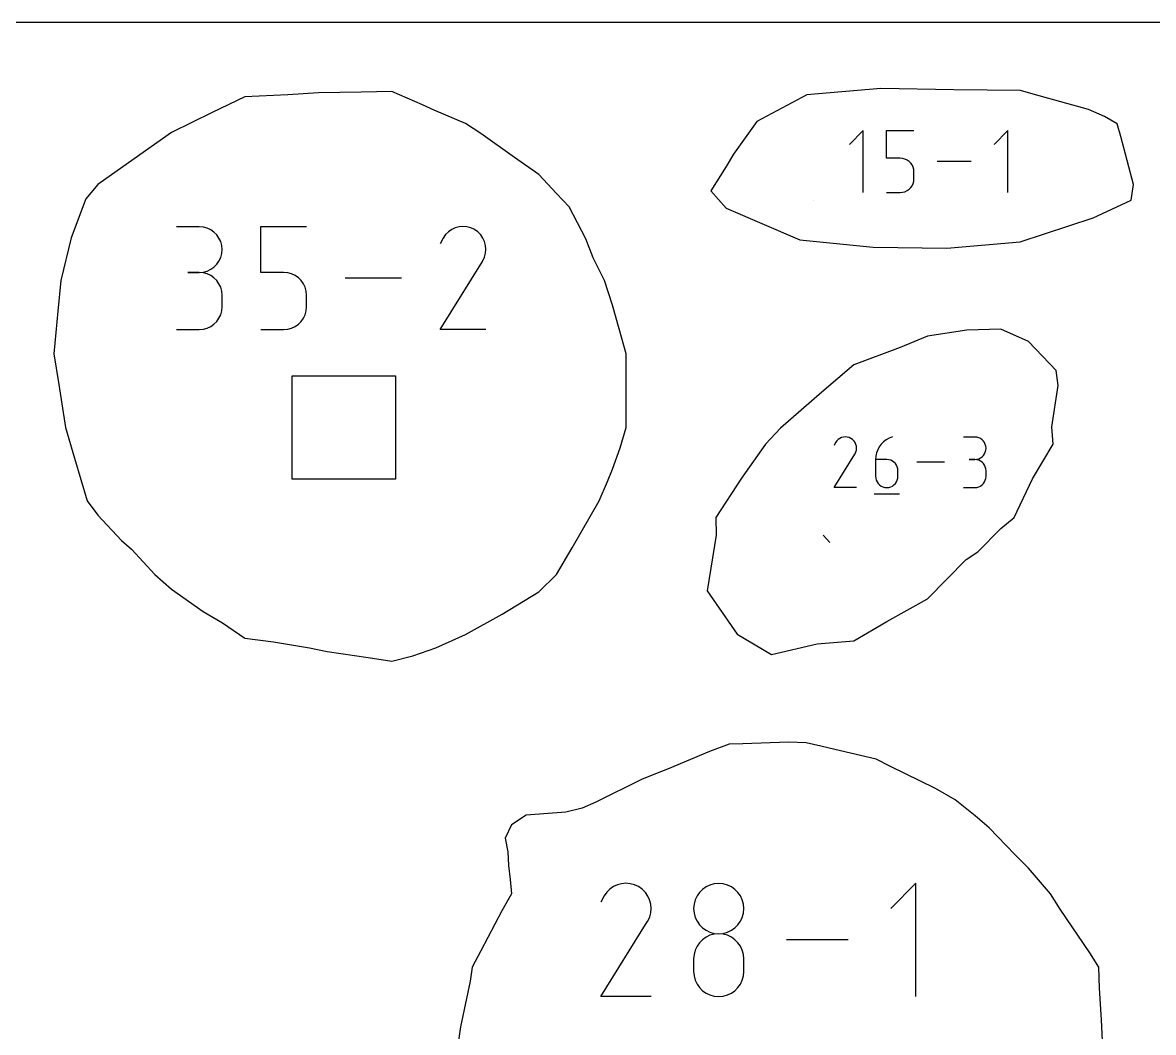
# Model space of a CAD drawing. Extents: x 0 to 12.2, y 0 to 12.
# Drawn here: x 1.741 to 3.492, y 10.437 to 12 of the extents above; entities that cross this region are included whole.
import ezdxf

# ---------------------------------------------------------------- set-up
doc = ezdxf.new("R2010")
doc.units = 0

msp = doc.modelspace()

# ---------------------------------------------------------------- linework, layer by layer
at = {"layer": 'annotation', "color": 1}
for p, q in [((3.042475, 11.832753), (3.021168, 11.81144)), ((3.042475, 11.736913), (3.042475, 11.832753)), ((3.078412, 11.790074), (3.078412, 11.832753)), ((3.078412, 11.832753), (3.120977, 11.832753)), ((3.26657, 11.832753), (3.245264, 11.81144)), ((3.26657, 11.736913), (3.26657, 11.832753)), ((3.099694, 11.790074), (3.078412, 11.790074)), ((3.103516, 11.789732), (3.099694, 11.790074)), ((3.107114, 11.788747), (3.103516, 11.789732)), ((3.110429, 11.787178), (3.107114, 11.788747)), ((3.1134, 11.785084), (3.110429, 11.787178)), ((3.115966, 11.782524), (3.1134, 11.785084)), ((3.118068, 11.779559), (3.115966, 11.782524)), ((3.20933, 11.784833), (3.156926, 11.784833)), ((3.119643, 11.776247), (3.118068, 11.779559)), ((3.120633, 11.772648), (3.119643, 11.776247)), ((3.120977, 11.768821), (3.120633, 11.772648)), ((3.120977, 11.758219), (3.120977, 11.768821)), ((3.120977, 11.768821), (3.120977, 11.768821)), ((3.115964, 11.744494), (3.118066, 11.747468)), ((3.118066, 11.747468), (3.119643, 11.750787)), ((3.119643, 11.750787), (3.120633, 11.754391)), ((3.120633, 11.754391), (3.120977, 11.758219)), ((3.078412, 11.736913), (3.099694, 11.736913)), ((3.099694, 11.736913), (3.103514, 11.737256)), ((3.099694, 11.736913), (3.099694, 11.736913)), ((3.103514, 11.737256), (3.107112, 11.738246)), ((3.107112, 11.738246), (3.110426, 11.739823)), ((3.110426, 11.739823), (3.113397, 11.741925)), ((3.113397, 11.741925), (3.115964, 11.744494)), ((2.966276, 11.724451), (2.966276, 11.724451)), ((2.01464, 11.684069), (1.979219, 11.684069)), ((2.02101, 11.683497), (2.01464, 11.684069)), ((2.027005, 11.681849), (2.02101, 11.683497)), ((2.032524, 11.679227), (2.027005, 11.681849)), ((2.037467, 11.675731), (2.032524, 11.679227)), ((2.041735, 11.671463), (2.037467, 11.675731)), ((2.109877, 11.613222), (2.109877, 11.684254)), ((2.109877, 11.684254), (2.18072, 11.684254)), ((2.400453, 11.676121), (2.396024, 11.671752)), ((2.405485, 11.679591), (2.400453, 11.676121)), ((2.410984, 11.682125), (2.405485, 11.679591)), ((2.416817, 11.68369), (2.410984, 11.682125)), ((2.422849, 11.68425), (2.416817, 11.68369)), ((2.428944, 11.68377), (2.422849, 11.68425)), ((2.434969, 11.682216), (2.428944, 11.68377)), ((2.440788, 11.679551), (2.434969, 11.682216)), ((2.445993, 11.675855), (2.440788, 11.679551)), ((2.440788, 11.679551), (2.440788, 11.679551)), ((2.450345, 11.67142), (2.445993, 11.675855)), ((2.045228, 11.666524), (2.041735, 11.671463)), ((2.047847, 11.661016), (2.045228, 11.666524)), ((2.049491, 11.65504), (2.047847, 11.661016)), ((2.392333, 11.666517), (2.387682, 11.657594)), ((2.396024, 11.671752), (2.392333, 11.666517)), ((2.453805, 11.666382), (2.450345, 11.67142)), ((2.456335, 11.660876), (2.453805, 11.666382)), ((2.457895, 11.655039), (2.456335, 11.660876)), ((2.047847, 11.636327), (2.049491, 11.642326)), ((2.050061, 11.648698), (2.049491, 11.65504)), ((2.049491, 11.642326), (2.050061, 11.648698)), ((2.050061, 11.648698), (2.050061, 11.648698)), ((2.456375, 11.636899), (2.457954, 11.642915)), ((2.458448, 11.649007), (2.457895, 11.655039)), ((2.457954, 11.642915), (2.458448, 11.649007)), ((2.037467, 11.621574), (2.041735, 11.62585)), ((2.041735, 11.62585), (2.045228, 11.630801)), ((2.045228, 11.630801), (2.047847, 11.636327)), ((2.387582, 11.524743), (2.453042, 11.630126)), ((2.453042, 11.630126), (2.453121, 11.630223)), ((2.453042, 11.630126), (2.453042, 11.630126)), ((2.453121, 11.630223), (2.453196, 11.63032)), ((2.453196, 11.63032), (2.453268, 11.63042)), ((2.453268, 11.63042), (2.453338, 11.630521)), ((2.453338, 11.630521), (2.453406, 11.630626)), ((2.453406, 11.630626), (2.453474, 11.630736)), ((2.453474, 11.630736), (2.45354, 11.63085)), ((2.45354, 11.63085), (2.453606, 11.63097)), ((2.453606, 11.63097), (2.453672, 11.631096)), ((2.453672, 11.631096), (2.456375, 11.636899)), ((2.453672, 11.631096), (2.453672, 11.631096)), ((2.01464, 11.613227), (1.996904, 11.613227)), ((1.996904, 11.613227), (2.01464, 11.613227)), ((2.01464, 11.613227), (2.02101, 11.613799)), ((2.02101, 11.612655), (2.01464, 11.613227)), ((2.01464, 11.613227), (2.01464, 11.613227)), ((2.02101, 11.613799), (2.027005, 11.615448)), ((2.027005, 11.611007), (2.02101, 11.612655)), ((2.027005, 11.615448), (2.032524, 11.618073)), ((2.032524, 11.608384), (2.027005, 11.611007)), ((2.032524, 11.618073), (2.037467, 11.621574)), ((2.037467, 11.604889), (2.032524, 11.608384)), ((2.145298, 11.613222), (2.109877, 11.613222)), ((2.151659, 11.612653), (2.145298, 11.613222)), ((2.157647, 11.611014), (2.151659, 11.612653)), ((2.163164, 11.608402), (2.157647, 11.611014)), ((2.168109, 11.604916), (2.163164, 11.608402)), ((2.041735, 11.600621), (2.037467, 11.604889)), ((2.045228, 11.595682), (2.041735, 11.600621)), ((2.047847, 11.590174), (2.045228, 11.595682)), ((2.049491, 11.584198), (2.047847, 11.590174)), ((2.17238, 11.600657), (2.168109, 11.604916)), ((2.175878, 11.595721), (2.17238, 11.600657)), ((2.178501, 11.590209), (2.175878, 11.595721)), ((2.180148, 11.584219), (2.178501, 11.590209)), ((2.327768, 11.604499), (2.240551, 11.604499)), ((2.050061, 11.577856), (2.049491, 11.584198)), ((2.050061, 11.56012), (2.050061, 11.577856)), ((2.050061, 11.577856), (2.050061, 11.577856)), ((2.18072, 11.577851), (2.180148, 11.584219)), ((2.18072, 11.560205), (2.18072, 11.577851)), ((2.18072, 11.577851), (2.18072, 11.577851)), ((2.047847, 11.547798), (2.049491, 11.553775)), ((2.049491, 11.553775), (2.050061, 11.56012)), ((2.178499, 11.547835), (2.180148, 11.553833)), ((2.180148, 11.553833), (2.18072, 11.560205)), ((2.037467, 11.533084), (2.041735, 11.537351)), ((2.041735, 11.537351), (2.045228, 11.542289)), ((2.045228, 11.542289), (2.047847, 11.547798)), ((2.168105, 11.533087), (2.172377, 11.537361)), ((2.172377, 11.537361), (2.175875, 11.542311)), ((2.175875, 11.542311), (2.178499, 11.547835)), ((1.979219, 11.524749), (2.01464, 11.524749)), ((2.01464, 11.524749), (2.02101, 11.52532)), ((2.01464, 11.524749), (2.01464, 11.524749)), ((2.02101, 11.52532), (2.027005, 11.526967)), ((2.027005, 11.526967), (2.032524, 11.529589)), ((2.032524, 11.529589), (2.037467, 11.533084)), ((2.109877, 11.524744), (2.145298, 11.524744)), ((2.145298, 11.524744), (2.151656, 11.525316)), ((2.145298, 11.524744), (2.145298, 11.524744)), ((2.151656, 11.525316), (2.157643, 11.526963)), ((2.157643, 11.526963), (2.16316, 11.529587)), ((2.16316, 11.529587), (2.168105, 11.533087)), ((2.458424, 11.524743), (2.387582, 11.524743)), ((2.999734, 11.349772), (2.997451, 11.345393)), ((3.001546, 11.352341), (2.999734, 11.349772)), ((3.003719, 11.354486), (3.001546, 11.352341)), ((3.006189, 11.356189), (3.003719, 11.354486)), ((3.008888, 11.357433), (3.006189, 11.356189)), ((3.011751, 11.358201), (3.008888, 11.357433)), ((3.014711, 11.358475), (3.011751, 11.358201)), ((3.017702, 11.35824), (3.014711, 11.358475)), ((3.020659, 11.357477), (3.017702, 11.35824)), ((3.023515, 11.356169), (3.020659, 11.357477)), ((3.02607, 11.354355), (3.023515, 11.356169)), ((3.023515, 11.356169), (3.023515, 11.356169)), ((3.028206, 11.352179), (3.02607, 11.354355)), ((3.029904, 11.349706), (3.028206, 11.352179)), ((3.031145, 11.347004), (3.029904, 11.349706)), ((3.031911, 11.344139), (3.031145, 11.347004)), ((3.032182, 11.341179), (3.031911, 11.344139)), ((3.067317, 11.343285), (3.064857, 11.338805)), ((3.070375, 11.347369), (3.067317, 11.343285)), ((3.073984, 11.350993), (3.070375, 11.347369)), ((3.078097, 11.354094), (3.073984, 11.350993)), ((3.082666, 11.35661), (3.078097, 11.354094)), ((3.087647, 11.358477), (3.082666, 11.35661)), ((3.087647, 11.358477), (3.087647, 11.358477)), ((3.215205, 11.358387), (3.197821, 11.358387)), ((3.218332, 11.358106), (3.215205, 11.358387)), ((3.221274, 11.357297), (3.218332, 11.358106)), ((3.223982, 11.35601), (3.221274, 11.357297)), ((3.226408, 11.354294), (3.223982, 11.35601)), ((3.228503, 11.3522), (3.226408, 11.354294)), ((3.230217, 11.349776), (3.228503, 11.3522)), ((3.231503, 11.347073), (3.230217, 11.349776)), ((3.23231, 11.34414), (3.231503, 11.347073)), ((3.232589, 11.341027), (3.23231, 11.34414)), ((2.997402, 11.280191), (3.029529, 11.331912)), ((3.029529, 11.331912), (3.029568, 11.331959)), ((3.029529, 11.331912), (3.029529, 11.331912)), ((3.029568, 11.331959), (3.029605, 11.332007)), ((3.029605, 11.332007), (3.02964, 11.332056)), ((3.02964, 11.332056), (3.029674, 11.332106)), ((3.029674, 11.332106), (3.029708, 11.332158)), ((3.029708, 11.332158), (3.029741, 11.332211)), ((3.029741, 11.332211), (3.029774, 11.332267)), ((3.029774, 11.332267), (3.029806, 11.332326)), ((3.029806, 11.332326), (3.029839, 11.332388)), ((3.029839, 11.332388), (3.031165, 11.335236)), ((3.029839, 11.332388), (3.029839, 11.332388)), ((3.031165, 11.335236), (3.03194, 11.338189)), ((3.03194, 11.338189), (3.032182, 11.341179)), ((3.061918, 11.328907), (3.061534, 11.323616)), ((3.063042, 11.333991), (3.061918, 11.328907)), ((3.064857, 11.338805), (3.063042, 11.333991)), ((3.221274, 11.324708), (3.223982, 11.325996)), ((3.223982, 11.325996), (3.226408, 11.327715)), ((3.226408, 11.327715), (3.228503, 11.329813)), ((3.228503, 11.329813), (3.230217, 11.332243)), ((3.230217, 11.332243), (3.231503, 11.334955)), ((3.231503, 11.334955), (3.23231, 11.337899)), ((3.23231, 11.337899), (3.232589, 11.341027)), ((3.232589, 11.341027), (3.232589, 11.341027)), ((3.061534, 11.323616), (3.061534, 11.297596)), ((3.078918, 11.323616), (3.061534, 11.323616)), ((3.082044, 11.323337), (3.078918, 11.323616)), ((3.084986, 11.322532), (3.082044, 11.323337)), ((3.087695, 11.32125), (3.084986, 11.322532)), ((3.090121, 11.31954), (3.087695, 11.32125)), ((3.092216, 11.317449), (3.090121, 11.31954)), ((3.09393, 11.315027), (3.092216, 11.317449)), ((3.095215, 11.312322), (3.09393, 11.315027)), ((3.096022, 11.309382), (3.095215, 11.312322)), ((3.096302, 11.306256), (3.096022, 11.309382)), ((3.168471, 11.319335), (3.125666, 11.319335)), ((3.215205, 11.323618), (3.206501, 11.323618)), ((3.206501, 11.323618), (3.215205, 11.323618)), ((3.215205, 11.323618), (3.218332, 11.323899)), ((3.218332, 11.323337), (3.215205, 11.323618)), ((3.215205, 11.323618), (3.215205, 11.323618)), ((3.218332, 11.323899), (3.221274, 11.324708)), ((3.221274, 11.322529), (3.218332, 11.323337)), ((3.223982, 11.321242), (3.221274, 11.322529)), ((3.226408, 11.319526), (3.223982, 11.321242)), ((3.228503, 11.317431), (3.226408, 11.319526)), ((3.230217, 11.315007), (3.228503, 11.317431)), ((3.231503, 11.312304), (3.230217, 11.315007)), ((3.23231, 11.309371), (3.231503, 11.312304)), ((3.232589, 11.306258), (3.23231, 11.309371)), ((3.061534, 11.297596), (3.061534, 11.297596)), ((3.061534, 11.297596), (3.061814, 11.294469)), ((3.061814, 11.294469), (3.062623, 11.291525)), ((3.062623, 11.291525), (3.063911, 11.288814)), ((3.09393, 11.288814), (3.095215, 11.291525)), ((3.095215, 11.291525), (3.096022, 11.294469)), ((3.096022, 11.294469), (3.096302, 11.297596)), ((3.096302, 11.297596), (3.096302, 11.306256)), ((3.096302, 11.306256), (3.096302, 11.306256)), ((3.230217, 11.288803), (3.231503, 11.291506)), ((3.231503, 11.291506), (3.23231, 11.29444)), ((3.23231, 11.29444), (3.232589, 11.297554)), ((3.232589, 11.297554), (3.232589, 11.306258)), ((3.232589, 11.306258), (3.232589, 11.306258)), ((3.032171, 11.280191), (2.997402, 11.280191)), ((3.063911, 11.288814), (3.065628, 11.286384)), ((3.065628, 11.286384), (3.067725, 11.284287)), ((3.067725, 11.284287), (3.070152, 11.282569)), ((3.070152, 11.282569), (3.072859, 11.281281)), ((3.072859, 11.281281), (3.075798, 11.280473)), ((3.075798, 11.280473), (3.078918, 11.280192)), ((3.078918, 11.280192), (3.082044, 11.280473)), ((3.078918, 11.280192), (3.078918, 11.280192)), ((3.082044, 11.280473), (3.084986, 11.281281)), ((3.084986, 11.281281), (3.087695, 11.282569)), ((3.087695, 11.282569), (3.090121, 11.284287)), ((3.090121, 11.284287), (3.092216, 11.286384)), ((3.092216, 11.286384), (3.09393, 11.288814)), ((3.197821, 11.280194), (3.215205, 11.280194)), ((3.215205, 11.280194), (3.218332, 11.280475)), ((3.215205, 11.280194), (3.215205, 11.280194)), ((3.218332, 11.280475), (3.221274, 11.281283)), ((3.221274, 11.281283), (3.223982, 11.28257)), ((3.223982, 11.28257), (3.226408, 11.284285)), ((3.226408, 11.284285), (3.228503, 11.286379)), ((3.228503, 11.286379), (3.230217, 11.288803)), ((3.059356, 11.270406), (3.098499, 11.270406)), ((2.980561, 11.206568), (2.990866, 11.194911)), ((2.655972, 10.662336), (2.650442, 10.658522)), ((2.662016, 10.665121), (2.655972, 10.662336)), ((2.668427, 10.666841), (2.662016, 10.665121)), ((2.675056, 10.667457), (2.668427, 10.666841)), ((2.681755, 10.66693), (2.675056, 10.667457)), ((2.688377, 10.665221), (2.681755, 10.66693)), ((2.694773, 10.662292), (2.688377, 10.665221)), ((2.700493, 10.65823), (2.694773, 10.662292)), ((2.694773, 10.662292), (2.694773, 10.662292)), ((2.799206, 10.661925), (2.793771, 10.658083)), ((2.805269, 10.664807), (2.799206, 10.661925)), ((2.811851, 10.666618), (2.805269, 10.664807)), ((2.818842, 10.667247), (2.811851, 10.666618)), ((2.825832, 10.666618), (2.818842, 10.667247)), ((2.818842, 10.667247), (2.818842, 10.667247)), ((2.832414, 10.664807), (2.825832, 10.666618)), ((2.838478, 10.661925), (2.832414, 10.664807)), ((2.843912, 10.658083), (2.838478, 10.661925)), ((3.124095, 10.667461), (3.085121, 10.628476)), ((3.124095, 10.492148), (3.124095, 10.667461)), ((2.641517, 10.647967), (2.636405, 10.63816)), ((2.645574, 10.65372), (2.641517, 10.647967)), ((2.650442, 10.658522), (2.645574, 10.65372)), ((2.705276, 10.653356), (2.700493, 10.65823)), ((2.709079, 10.647818), (2.705276, 10.653356)), ((2.711859, 10.641767), (2.709079, 10.647818)), ((2.785233, 10.647964), (2.78235, 10.64191)), ((2.789077, 10.653392), (2.785233, 10.647964)), ((2.793771, 10.658083), (2.789077, 10.653392)), ((2.848607, 10.653392), (2.843912, 10.658083)), ((2.85245, 10.647964), (2.848607, 10.653392)), ((2.855333, 10.64191), (2.85245, 10.647964)), ((2.713575, 10.635352), (2.711859, 10.641767)), ((2.714182, 10.628722), (2.713575, 10.635352)), ((2.713639, 10.622026), (2.714182, 10.628722)), ((2.780539, 10.635342), (2.779911, 10.628371)), ((2.779911, 10.628371), (2.779911, 10.628371)), ((2.779911, 10.628371), (2.78054, 10.621368)), ((2.78235, 10.64191), (2.780539, 10.635342)), ((2.857144, 10.635342), (2.855333, 10.64191)), ((2.857143, 10.621368), (2.857772, 10.628371)), ((2.857772, 10.628371), (2.857144, 10.635342)), ((2.857772, 10.628371), (2.857772, 10.628371)), ((2.636295, 10.492147), (2.708241, 10.60797)), ((2.708241, 10.60797), (2.708327, 10.608077)), ((2.708241, 10.60797), (2.708241, 10.60797)), ((2.708327, 10.608077), (2.708409, 10.608184)), ((2.708409, 10.608184), (2.708489, 10.608293)), ((2.708489, 10.608293), (2.708566, 10.608405)), ((2.708566, 10.608405), (2.708641, 10.608521)), ((2.708641, 10.608521), (2.708715, 10.608641)), ((2.708715, 10.608641), (2.708788, 10.608766)), ((2.708788, 10.608766), (2.70886, 10.608898)), ((2.70886, 10.608898), (2.708933, 10.609037)), ((2.708933, 10.609037), (2.711904, 10.615415)), ((2.708933, 10.609037), (2.708933, 10.609037)), ((2.711904, 10.615415), (2.713639, 10.622026)), ((2.78054, 10.621368), (2.782351, 10.614774)), ((2.782351, 10.614774), (2.785235, 10.608702)), ((2.785235, 10.608702), (2.78908, 10.60326)), ((2.848603, 10.60326), (2.852448, 10.608702)), ((2.852448, 10.608702), (2.855332, 10.614774)), ((2.855332, 10.614774), (2.857143, 10.621368)), ((2.78908, 10.60326), (2.793776, 10.59856)), ((2.793776, 10.59856), (2.799211, 10.594712)), ((2.799211, 10.594712), (2.805274, 10.591827)), ((2.805274, 10.591827), (2.811854, 10.590015)), ((2.811854, 10.590015), (2.818842, 10.589386)), ((2.818842, 10.589386), (2.825829, 10.590015)), ((2.825829, 10.590015), (2.83241, 10.591827)), ((2.83241, 10.591827), (2.838473, 10.594712)), ((2.838473, 10.594712), (2.843908, 10.59856)), ((2.843908, 10.59856), (2.848603, 10.60326)), ((2.789077, 10.575514), (2.785233, 10.570074)), ((2.793771, 10.580213), (2.789077, 10.575514)), ((2.799206, 10.58406), (2.793771, 10.580213)), ((2.805269, 10.586945), (2.799206, 10.58406)), ((2.811851, 10.588757), (2.805269, 10.586945)), ((2.818842, 10.589386), (2.811851, 10.588757)), ((2.825832, 10.588758), (2.818842, 10.589386)), ((2.818842, 10.589386), (2.818842, 10.589386)), ((2.818842, 10.589386), (2.818842, 10.589386)), ((2.832414, 10.586947), (2.825832, 10.588758)), ((2.838478, 10.584063), (2.832414, 10.586947)), ((2.843912, 10.580217), (2.838478, 10.584063)), ((2.848607, 10.575519), (2.843912, 10.580217)), ((2.85245, 10.570079), (2.848607, 10.575519)), ((3.019389, 10.579805), (2.923531, 10.579805)), ((2.780539, 10.557412), (2.779911, 10.550412)), ((2.78235, 10.564003), (2.780539, 10.557412)), ((2.785233, 10.570074), (2.78235, 10.564003)), ((2.855333, 10.564007), (2.85245, 10.570079)), ((2.857144, 10.557415), (2.855333, 10.564007)), ((2.857772, 10.550412), (2.857144, 10.557415)), ((2.779911, 10.550412), (2.779911, 10.531018)), ((2.857772, 10.531018), (2.857772, 10.550412)), ((2.857772, 10.550412), (2.857772, 10.550412)), ((2.779911, 10.531018), (2.779911, 10.531018)), ((2.779911, 10.531018), (2.78054, 10.524018)), ((2.78054, 10.524018), (2.782351, 10.517435)), ((2.855332, 10.517435), (2.857143, 10.524018)), ((2.857143, 10.524018), (2.857772, 10.531018)), ((2.782351, 10.517435), (2.785235, 10.511377)), ((2.785235, 10.511377), (2.78908, 10.505952)), ((2.78908, 10.505952), (2.793776, 10.501271)), ((2.843908, 10.501271), (2.848603, 10.505952)), ((2.848603, 10.505952), (2.852448, 10.511377)), ((2.852448, 10.511377), (2.855332, 10.517435)), ((2.714156, 10.492147), (2.636295, 10.492147)), ((2.793776, 10.501271), (2.799211, 10.49744)), ((2.799211, 10.49744), (2.805274, 10.494569)), ((2.805274, 10.494569), (2.811854, 10.492767)), ((2.811854, 10.492767), (2.818842, 10.492143)), ((2.818842, 10.492143), (2.825829, 10.492767)), ((2.818842, 10.492143), (2.818842, 10.492143)), ((2.825829, 10.492767), (2.83241, 10.494569)), ((2.83241, 10.494569), (2.838473, 10.49744)), ((2.838473, 10.49744), (2.843908, 10.501271))]:
    msp.add_line(p, q, dxfattribs=at)
at = {"layer": 'boundary', "color": 5}
for p, q in [((2.151717, 11.888105), (2.085443, 11.885056)), ((2.199223, 11.891187), (2.151717, 11.888105)), ((2.265497, 11.892191), (2.199223, 11.891187)), ((2.313003, 11.893175), (2.265497, 11.892191)), ((2.360509, 11.872951), (2.313003, 11.893175)), ((2.955334, 11.888182), (2.877766, 11.847082)), ((3.069659, 11.897984), (2.955334, 11.888182)), ((3.182951, 11.895904), (3.069659, 11.897984)), ((3.285705, 11.895044), (3.182951, 11.895904)), ((3.30553, 11.889067), (3.285705, 11.895044)), ((3.391111, 11.865695), (3.30553, 11.889067)), ((2.085443, 11.885056), (2.034883, 11.860708)), ((2.379277, 11.863945), (2.360509, 11.872951)), ((2.034883, 11.860708), (1.971663, 11.829916)), ((2.426783, 11.843722), (2.379277, 11.863945)), ((3.415761, 11.854615), (3.391111, 11.865695)), ((3.435353, 11.843446), (3.415761, 11.854615)), ((2.450711, 11.828333), (2.426783, 11.843722)), ((2.877766, 11.847082), (2.841881, 11.796354)), ((3.4414, 11.823706), (3.435353, 11.843446)), ((1.971663, 11.829916), (1.922837, 11.795469)), ((2.502914, 11.791392), (2.450711, 11.828333)), ((3.460643, 11.749406), (3.4414, 11.823706)), ((1.922837, 11.795469), (1.857883, 11.749159)), ((2.540563, 11.764629), (2.502914, 11.791392)), ((2.841881, 11.796354), (2.830203, 11.777475)), ((2.567724, 11.735297), (2.540563, 11.764629)), ((2.830203, 11.777475), (2.80684, 11.739574)), ((1.857883, 11.749159), (1.839037, 11.727396)), ((3.457078, 11.725346), (3.460643, 11.749406)), ((2.58718, 11.714553), (2.567724, 11.735297)), ((2.80684, 11.739574), (2.830203, 11.712515)), ((1.839037, 11.727396), (1.816173, 11.667047)), ((2.613317, 11.665495), (2.58718, 11.714553)), ((2.830203, 11.712515), (2.944268, 11.663531)), ((3.405211, 11.700845), (3.457078, 11.725346)), ((3.285643, 11.660807), (3.398197, 11.69769)), ((3.398197, 11.69769), (3.405211, 11.700845)), ((1.816173, 11.667047), (1.800604, 11.600773)), ((2.624353, 11.635801), (2.613317, 11.665495)), ((2.944268, 11.663531), (3.058082, 11.652179)), ((3.171863, 11.650767), (3.285643, 11.660807)), ((3.058082, 11.652179), (3.171863, 11.650767)), ((2.642104, 11.600773), (2.624353, 11.635801)), ((1.800604, 11.600773), (1.796002, 11.553267)), ((2.648224, 11.581659), (2.642104, 11.600773)), ((2.654343, 11.562545), (2.648224, 11.581659)), ((1.796002, 11.553267), (1.789654, 11.486993)), ((2.664838, 11.526003), (2.654343, 11.562545)), ((2.675497, 11.486993), (2.664838, 11.526003)), ((3.202859, 11.523645), (3.141811, 11.5145)), ((3.255591, 11.525532), (3.202859, 11.523645)), ((3.298238, 11.50607), (3.255591, 11.525532)), ((3.141811, 11.5145), (3.099885, 11.497057)), ((3.340971, 11.461258), (3.298238, 11.50607)), ((1.789654, 11.486993), (1.797097, 11.439487)), ((2.675378, 11.42531), (2.675497, 11.486993)), ((3.099885, 11.497057), (3.028031, 11.470362)), ((3.028031, 11.470362), (2.978311, 11.427852)), ((3.344327, 11.437971), (3.340971, 11.461258)), ((1.797097, 11.439487), (1.807869, 11.373213)), ((3.334589, 11.374443), (3.344327, 11.437971)), ((2.675733, 11.373213), (2.675378, 11.42531)), ((2.978311, 11.427852), (2.914251, 11.371893)), ((1.807869, 11.373213), (1.821642, 11.325707)), ((2.666338, 11.341731), (2.675733, 11.373213)), ((2.914251, 11.371893), (2.891445, 11.347478)), ((3.336655, 11.347478), (3.334589, 11.374443)), ((2.891445, 11.347478), (2.85409, 11.294704)), ((3.304471, 11.293776), (3.336655, 11.347478)), ((1.821642, 11.325707), (1.841356, 11.259433)), ((2.654343, 11.308704), (2.666338, 11.341731)), ((2.646506, 11.289531), (2.654343, 11.308704)), ((2.85409, 11.294704), (2.814379, 11.233698)), ((3.276159, 11.233698), (3.304471, 11.293776)), ((2.63383, 11.259433), (2.646506, 11.289531)), ((1.841356, 11.259433), (1.857883, 11.237481)), ((2.592033, 11.186705), (2.63383, 11.259433)), ((1.857883, 11.237481), (1.894424, 11.198359)), ((2.814379, 11.233698), (2.815012, 11.206589)), ((3.255591, 11.216895), (3.276159, 11.233698)), ((2.815012, 11.206589), (2.800748, 11.120436)), ((3.219909, 11.18091), (3.255591, 11.216895)), ((1.894424, 11.198359), (1.90956, 11.184775)), ((2.567677, 11.145653), (2.592033, 11.186705)), ((1.90956, 11.184775), (1.946102, 11.145653)), ((3.141811, 11.108104), (3.201717, 11.168774)), ((3.201717, 11.168774), (3.219909, 11.18091)), ((1.946102, 11.145653), (1.971663, 11.122865)), ((2.540563, 11.118731), (2.567677, 11.145653)), ((1.971663, 11.122865), (2.020626, 11.088295)), ((2.483331, 11.084284), (2.540563, 11.118731)), ((2.800748, 11.120436), (2.847366, 11.053057)), ((3.078944, 11.072653), (3.141811, 11.108104)), ((2.020626, 11.088295), (2.050674, 11.070833)), ((2.426783, 11.052827), (2.483331, 11.084284)), ((2.050674, 11.070833), (2.085443, 11.047096)), ((3.028031, 11.042877), (3.078944, 11.072653)), ((2.085443, 11.047096), (2.129809, 11.041526)), ((2.380926, 11.031873), (2.426783, 11.052827)), ((2.847366, 11.053057), (2.900239, 11.021574)), ((2.129809, 11.041526), (2.185471, 11.031873)), ((2.185471, 11.031873), (2.212486, 11.026575)), ((2.345448, 11.019839), (2.380926, 11.031873)), ((2.900239, 11.021574), (2.971009, 11.038399)), ((2.971009, 11.038399), (3.028031, 11.042877)), ((2.212486, 11.026575), (2.276142, 11.017148)), ((2.276142, 11.017148), (2.313003, 11.011203)), ((2.313003, 11.011203), (2.345448, 11.019839)), ((2.804571, 10.871728), (2.739763, 10.844256)), ((2.834754, 10.882836), (2.804571, 10.871728)), ((2.856281, 10.883214), (2.834754, 10.882836)), ((2.927007, 10.885826), (2.856281, 10.883214)), ((2.954158, 10.884935), (2.927007, 10.885826)), ((2.976979, 10.880049), (2.954158, 10.884935)), ((2.998506, 10.874827), (2.976979, 10.880049)), ((3.062314, 10.859718), (2.998506, 10.874827)), ((3.083841, 10.849064), (3.062314, 10.859718)), ((2.720974, 10.837202), (2.699447, 10.827972)), ((2.739763, 10.844256), (2.720974, 10.837202)), ((3.154567, 10.814378), (3.083841, 10.849064)), ((2.699447, 10.827972), (2.62872, 10.793062)), ((3.185018, 10.796805), (3.154567, 10.814378)), ((2.607194, 10.783831), (2.582056, 10.77778)), ((2.62872, 10.793062), (2.607194, 10.783831)), ((3.215818, 10.77192), (3.185018, 10.796805)), ((2.520558, 10.773055), (2.498114, 10.758095)), ((2.582056, 10.77778), (2.520558, 10.773055)), ((3.237345, 10.753137), (3.215818, 10.77192)), ((2.498114, 10.758095), (2.488091, 10.737464)), ((3.277271, 10.712271), (3.237345, 10.753137)), ((2.488091, 10.737464), (2.492172, 10.716062)), ((2.492172, 10.716062), (2.493414, 10.695066)), ((2.493414, 10.695066), (2.49583, 10.673144)), ((3.298355, 10.690744), (3.277271, 10.712271)), ((3.332569, 10.651221), (3.298355, 10.690744)), ((2.49583, 10.673144), (2.498247, 10.651221)), ((2.498247, 10.651221), (2.483268, 10.624679)), ((3.347157, 10.627281), (3.332569, 10.651221)), ((3.393509, 10.559871), (3.347157, 10.627281)), ((2.483268, 10.624679), (2.450542, 10.562718)), ((2.450542, 10.562718), (2.437122, 10.537441)), ((3.406954, 10.537441), (3.393509, 10.559871)), ((2.437122, 10.537441), (2.434199, 10.515914)), ((3.408131, 10.505134), (3.406954, 10.537441)), ((2.434199, 10.515914), (2.418821, 10.445188)), ((3.41148, 10.455968), (3.408131, 10.505134)), ((3.412762, 10.423661), (3.41148, 10.455968)), ((2.418821, 10.445188), (2.415898, 10.423661))]:
    msp.add_line(p, q, dxfattribs=at)
at = {"layer": 'frame', "color": 5}
msp.add_line((12, 12), (0, 12), dxfattribs=at)
at = {"layer": 'hole', "color": 5}
for p, q in [((2.158364, 11.293265), (2.158364, 11.453265)), ((2.158364, 11.453265), (2.318364, 11.453265)), ((2.318364, 11.453265), (2.318364, 11.293265)), ((2.318364, 11.293265), (2.158364, 11.293265))]:
    msp.add_line(p, q, dxfattribs=at)

doc.saveas('drawing.dxf')
